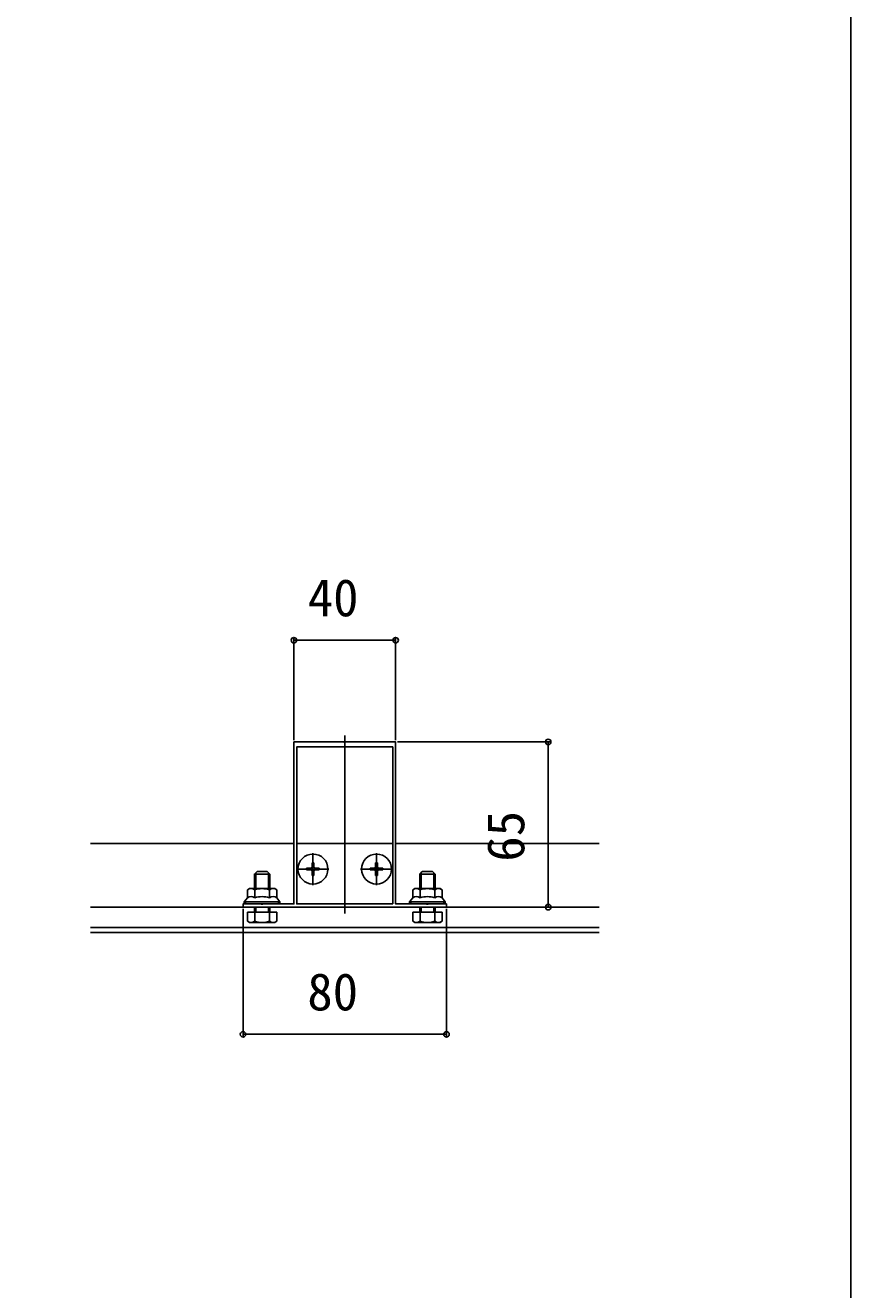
# Model space of a CAD drawing. Units: millimetres, scale not verified. Extents: x -875 to 875, y -1303 to 1296.
# Drawn here: x 550.4 to 875, y -586.1 to -88.8 of the extents above; entities that cross this region are included whole.
import ezdxf
from ezdxf.enums import TextEntityAlignment as Align

# ---------------------------------------------------------------- set-up
doc = ezdxf.new("R2010")
doc.units = ezdxf.units.MM
doc.header["$LTSCALE"] = 8
for name, color, linetype in [('0-2_YKK_11', 7, 'Continuous'), ('0-4_YKK_12', 2, 'Continuous'), ('0-5_YKK_13', 4, 'Continuous'), ('0-6_YKK_D', 6, 'Continuous'), ('0-7_YKK_ZWAK', 7, 'Continuous')]:
    doc.layers.add(name, color=color, linetype=linetype)
doc.styles.add('ＭＳ ゴシック', font='')
doc.styles.get('ＭＳ ゴシック').set_extended_font_data('MS Gothic')

msp = doc.modelspace()

# ---------------------------------------------------------------- linework, layer by layer
at = {"layer": '0-2_YKK_11'}
for points in [[(636.059, -435.633), (716.059, -435.633), (716.059, -434.333), (709.018, -434.333), (708.834, -434.453), (708.285, -434.453), (708.101, -434.333), (696.059, -434.333), (696.059, -370.633), (676.518, -370.633), (676.334, -370.753), (675.785, -370.753), (675.601, -370.633), (656.059, -370.633), (656.059, -434.333), (644.018, -434.333), (643.834, -434.453), (643.285, -434.453), (643.101, -434.333), (636.059, -434.333)], [(694.959, -434.333), (694.959, -372.633), (657.159, -372.633), (657.159, -434.333)]]:
    msp.add_lwpolyline(points, close=True, dxfattribs=at)
at = {"layer": '0-4_YKK_12'}
for p, q in [((676.059, -438.133), (676.059, -368.133)), ((656.059, -410.633), (576.059, -410.633)), ((694.959, -410.633), (657.159, -410.633)), ((776.059, -410.633), (696.059, -410.633)), ((776.059, -435.633), (576.059, -435.633)), ((776.059, -443.633), (576.059, -443.633)), ((776.059, -445.633), (576.059, -445.633))]:
    msp.add_line(p, q, dxfattribs=at)
at = {"layer": '0-5_YKK_13'}
for p, q in [((663.559, -426.933), (663.559, -414.333)), ((688.559, -426.933), (688.559, -414.333)), ((646.559, -422.633), (640.559, -422.633)), ((641.099, -428.333), (641.099, -422.093)), ((646.019, -428.333), (646.019, -422.093)), ((657.259, -420.633), (669.859, -420.633)), ((661.059, -420.283), (661.059, -420.983)), ((661.059, -420.283), (662.709, -420.283)), ((661.059, -420.983), (662.709, -420.983)), ((663.209, -418.133), (663.909, -418.133)), ((663.209, -418.133), (663.209, -419.783)), ((663.209, -421.483), (663.209, -423.133)), ((663.909, -418.133), (663.909, -419.783)), ((663.909, -421.483), (663.909, -423.133)), ((664.409, -420.283), (666.059, -420.283)), ((664.409, -420.983), (666.059, -420.983)), ((666.059, -420.283), (666.059, -420.983)), ((682.259, -420.633), (694.859, -420.633)), ((686.059, -420.283), (686.059, -420.983)), ((686.059, -420.283), (687.709, -420.283)), ((686.059, -420.983), (687.709, -420.983)), ((688.209, -418.133), (688.909, -418.133)), ((688.209, -418.133), (688.209, -419.783)), ((688.209, -421.483), (688.209, -423.133)), ((688.909, -418.133), (688.909, -419.783)), ((688.909, -421.483), (688.909, -423.133)), ((689.409, -420.283), (691.059, -420.283)), ((689.409, -420.983), (691.059, -420.983)), ((691.059, -420.283), (691.059, -420.983)), ((711.559, -422.633), (705.559, -422.633)), ((706.099, -428.333), (706.099, -422.093)), ((711.019, -428.333), (711.019, -422.093)), ((663.209, -423.133), (663.909, -423.133)), ((688.209, -423.133), (688.909, -423.133)), ((638.559, -428.333), (637.786, -428.779)), ((637.786, -431.933), (637.786, -428.779)), ((643.559, -428.333), (638.559, -428.333)), ((640.673, -431.933), (640.673, -428.779)), ((643.559, -428.333), (648.559, -428.333)), ((646.446, -431.933), (646.446, -428.779)), ((648.559, -428.333), (649.333, -428.779)), ((649.333, -431.933), (649.333, -428.779)), ((703.559, -428.333), (702.786, -428.779)), ((702.786, -431.933), (702.786, -428.779)), ((708.559, -428.333), (703.559, -428.333)), ((705.673, -431.933), (705.673, -428.779)), ((708.559, -428.333), (713.559, -428.333)), ((711.446, -431.933), (711.446, -428.779)), ((713.559, -428.333), (714.333, -428.779)), ((714.333, -431.933), (714.333, -428.779)), ((636.559, -434.333), (636.559, -433.533)), ((643.559, -434.333), (636.559, -434.333)), ((640.559, -437.633), (640.559, -435.633)), ((641.099, -437.633), (641.099, -435.633)), ((643.559, -434.333), (650.559, -434.333)), ((646.019, -437.633), (646.019, -435.633)), ((646.559, -437.633), (646.559, -435.633)), ((650.559, -434.333), (650.559, -433.533)), ((701.559, -434.333), (701.559, -433.533)), ((708.559, -434.333), (701.559, -434.333)), ((705.559, -437.633), (705.559, -435.633)), ((706.099, -437.633), (706.099, -435.633)), ((708.559, -434.333), (715.559, -434.333)), ((711.019, -437.633), (711.019, -435.633)), ((711.559, -437.633), (711.559, -435.633)), ((715.559, -434.333), (715.559, -433.533)), ((637.786, -437.633), (637.786, -441.186)), ((638.559, -441.633), (637.786, -441.186)), ((648.559, -441.633), (638.559, -441.633)), ((640.673, -437.633), (640.673, -441.186)), ((646.446, -437.633), (646.446, -441.186)), ((648.559, -441.633), (649.333, -441.186)), ((702.786, -437.633), (702.786, -441.186)), ((703.559, -441.633), (702.786, -441.186)), ((713.559, -441.633), (703.559, -441.633)), ((705.673, -437.633), (705.673, -441.186)), ((711.446, -437.633), (711.446, -441.186)), ((713.559, -441.633), (714.333, -441.186))]:
    msp.add_line(p, q, dxfattribs=at)
for points in [[(640.559, -428.333), (640.559, -422.633), (641.559, -421.633)], [(646.559, -428.333), (646.559, -422.633), (645.559, -421.633), (641.559, -421.633)], [(705.559, -428.333), (705.559, -422.633), (706.559, -421.633)], [(711.559, -428.333), (711.559, -422.633), (710.559, -421.633), (706.559, -421.633)], [(643.559, -433.533), (636.559, -433.533), (637.786, -431.933)], [(643.559, -433.533), (650.559, -433.533), (649.333, -431.933)], [(708.559, -433.533), (701.559, -433.533), (702.786, -431.933)], [(708.559, -433.533), (715.559, -433.533), (714.333, -431.933)], [(637.786, -437.633), (649.333, -437.633), (649.333, -441.186)], [(702.786, -437.633), (714.333, -437.633), (714.333, -441.186)]]:
    msp.add_lwpolyline(points, dxfattribs=at)
for centre in [(663.559, -420.633), (688.559, -420.633)]:
    msp.add_circle(centre, 5.9, dxfattribs=at)
for centre, radius, start, end in [((662.709, -419.783), 0.5, 270, 0), ((662.709, -421.483), 0.5, 0, 90), ((664.409, -419.783), 0.5, 180, 270), ((664.409, -421.483), 0.5, 90, 180), ((687.709, -419.783), 0.5, 270, 0), ((687.709, -421.483), 0.5, 0, 90), ((689.409, -419.783), 0.5, 180, 270), ((689.409, -421.483), 0.5, 90, 180), ((639.229, -430.889), 2.556, 55.61575, 124.38425), ((639.229, -434.042), 2.556, 55.61575, 124.38425), ((643.559, -437.886), 9.553, 90, 107.58795), ((643.559, -441.04), 9.553, 90, 107.58795), ((643.559, -437.886), 9.553, 72.41205, 90), ((643.559, -441.04), 9.553, 72.41205, 90), ((647.89, -430.889), 2.556, 55.61575, 124.38425), ((647.89, -434.042), 2.556, 55.61575, 124.38425), ((704.229, -430.889), 2.556, 55.61575, 124.38425), ((704.229, -434.042), 2.556, 55.61575, 124.38425), ((708.559, -437.886), 9.553, 90, 107.58795), ((708.559, -441.04), 9.553, 90, 107.58795), ((708.559, -437.886), 9.553, 72.41205, 90), ((708.559, -441.04), 9.553, 72.41205, 90), ((712.89, -430.889), 2.556, 55.61575, 124.38425), ((712.89, -434.042), 2.556, 55.61575, 124.38425), ((639.229, -439.077), 2.556, 235.61575, 304.38425), ((643.559, -432.079), 9.553, 252.41205, 287.58795), ((647.89, -439.077), 2.556, 235.61575, 304.38425), ((704.229, -439.077), 2.556, 235.61575, 304.38425), ((708.559, -432.079), 9.553, 252.41205, 287.58795), ((712.89, -439.077), 2.556, 235.61575, 304.38425)]:
    msp.add_arc(centre, radius, start, end, dxfattribs=at)
for centre, start_param, end_param in [((638.059, -433.533), 3.1415927, 4.712389), ((649.059, -433.533), 4.712389, 6.2831853), ((703.059, -433.533), 3.1415927, 4.712389), ((714.059, -433.533), 4.712389, 6.2831853)]:
    msp.add_ellipse(centre, major_axis=(1.5, 0), ratio=0.533333, start_param=start_param, end_param=end_param, dxfattribs=at)
at = {"layer": '0-6_YKK_D'}
for p, q in [((656.059, -369.933), (656.059, -329.633)), ((656.059, -330.633), (696.059, -330.633)), ((696.059, -369.933), (696.059, -329.633)), ((696.759, -370.633), (757.059, -370.633)), ((756.059, -370.633), (756.059, -435.633)), ((636.059, -436.333), (636.059, -486.633)), ((716.059, -436.333), (716.059, -486.633)), ((726.059, -435.633), (757.059, -435.633)), ((636.059, -485.633), (716.059, -485.633))]:
    msp.add_line(p, q, dxfattribs=at)
for centre in [(656.059, -330.633), (696.059, -330.633), (756.059, -370.633), (756.059, -435.633), (636.059, -485.633), (716.059, -485.633)]:
    msp.add_circle(centre, 1.075, dxfattribs=at)
at = {"layer": '0-7_YKK_ZWAK'}
msp.add_lwpolyline([(-875, -1303.2), (875, -1303.2), (875, 1246.8)], dxfattribs=at)

# ---------------------------------------------------------------- texts
at = {"layer": '0-6_YKK_D', "style": 'ＭＳ ゴシック'}
for s, p in [('40', (661.514, -325.633)), ('80', (661.344, -480.633))]:
    msp.add_text(s, height=14.66, dxfattribs=at).set_placement(p, align=Align.BOTTOM_LEFT)
msp.add_text('65', height=14.66, rotation=90, dxfattribs=at).set_placement((751.059, -417.735), align=Align.BOTTOM_LEFT)

doc.saveas('drawing.dxf')
